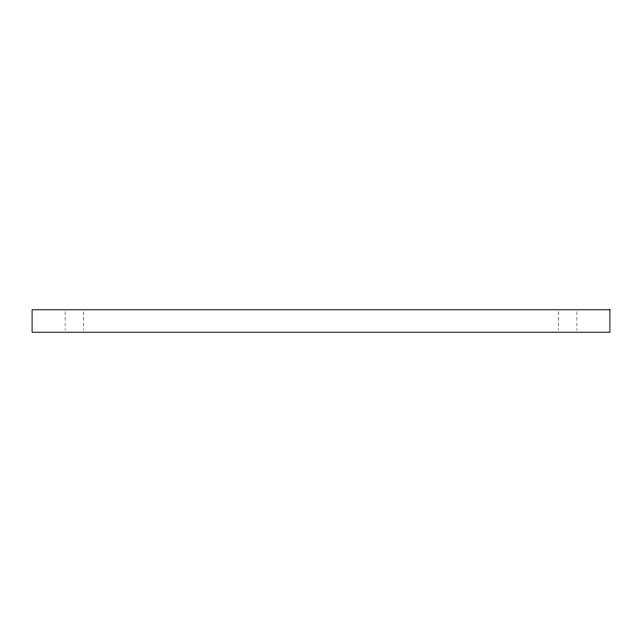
<?xml version="1.0" encoding="UTF-8"?>
<svg xmlns="http://www.w3.org/2000/svg" width="642" height="642" viewBox="0 0 642 642"><rect width="100%" height="100%" fill="white"/><g stroke="black" fill="none" stroke-linecap="round" stroke-linejoin="round"><path stroke-width="0.48" stroke-dasharray="3.21 2.41" d="M576.901 311.715L576.901 330.285M558.644 311.715L558.644 330.285M83.356 311.715L83.356 330.285M65.099 311.715L65.099 330.285"/><path stroke-width="0.96" d="M609.9 309.765L32.1 309.765L32.1 332.235L609.9 332.235L609.9 309.765"/></g></svg>
